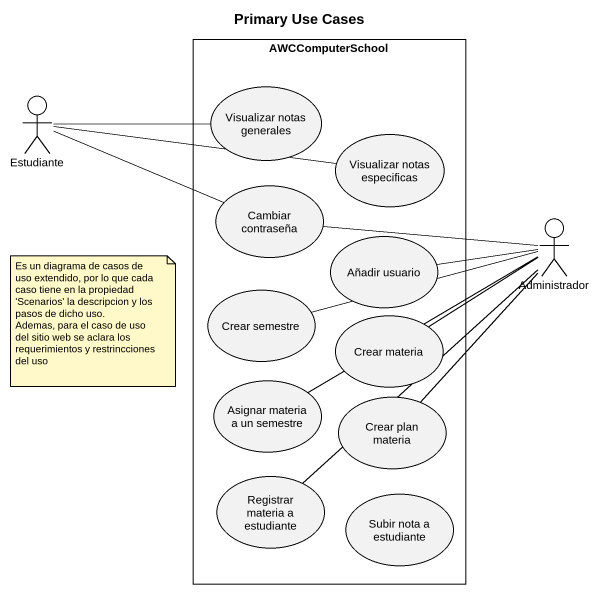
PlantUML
@startuml
title Primary Use Cases
rectangle AWCComputerSchool {
  usecase "Visualizar notas generales" as Visualizar_notas_generales
  usecase "Visualizar notas especificas" as Visualizar_notas_especificas
  usecase "Cambiar contraseña" as Cambiar_contraseña
  usecase "Añadir usuario" as Añadir_usuario
  usecase "Crear semestre" as Crear_semestre
  usecase "Crear materia" as Crear_materia
  usecase "Asignar materia a un semestre" as Asignar_materia_a_un
  usecase "Crear plan materia" as Crear_plan_materia
  usecase "Registrar materia a estudiante" as Registrar_materia_a
  usecase "Subir nota a estudiante" as Subir_nota_a_estudiante
}
actor Estudiante
actor Administrador
Estudiante -right- Visualizar_notas_generales
Estudiante -right- Visualizar_notas_especificas
Estudiante -right- Cambiar_contraseña
Administrador -left- Cambiar_contraseña
Administrador -left- Añadir_usuario
Administrador -left- Crear_semestre
Crear_materia -right- Administrador
Asignar_materia_a_un -right- Administrador
Crear_plan_materia -up- Administrador
Registrar_materia_a -up- Administrador
note as N1
  Es un diagrama de casos de uso extendido, por lo que cada caso tiene en la propiedad 'Scenarios' la descripcion y los pasos de dicho uso.
  Ademas, para el caso de uso del sitio web se aclara los requerimientos y restrincciones del uso
end note
@enduml
